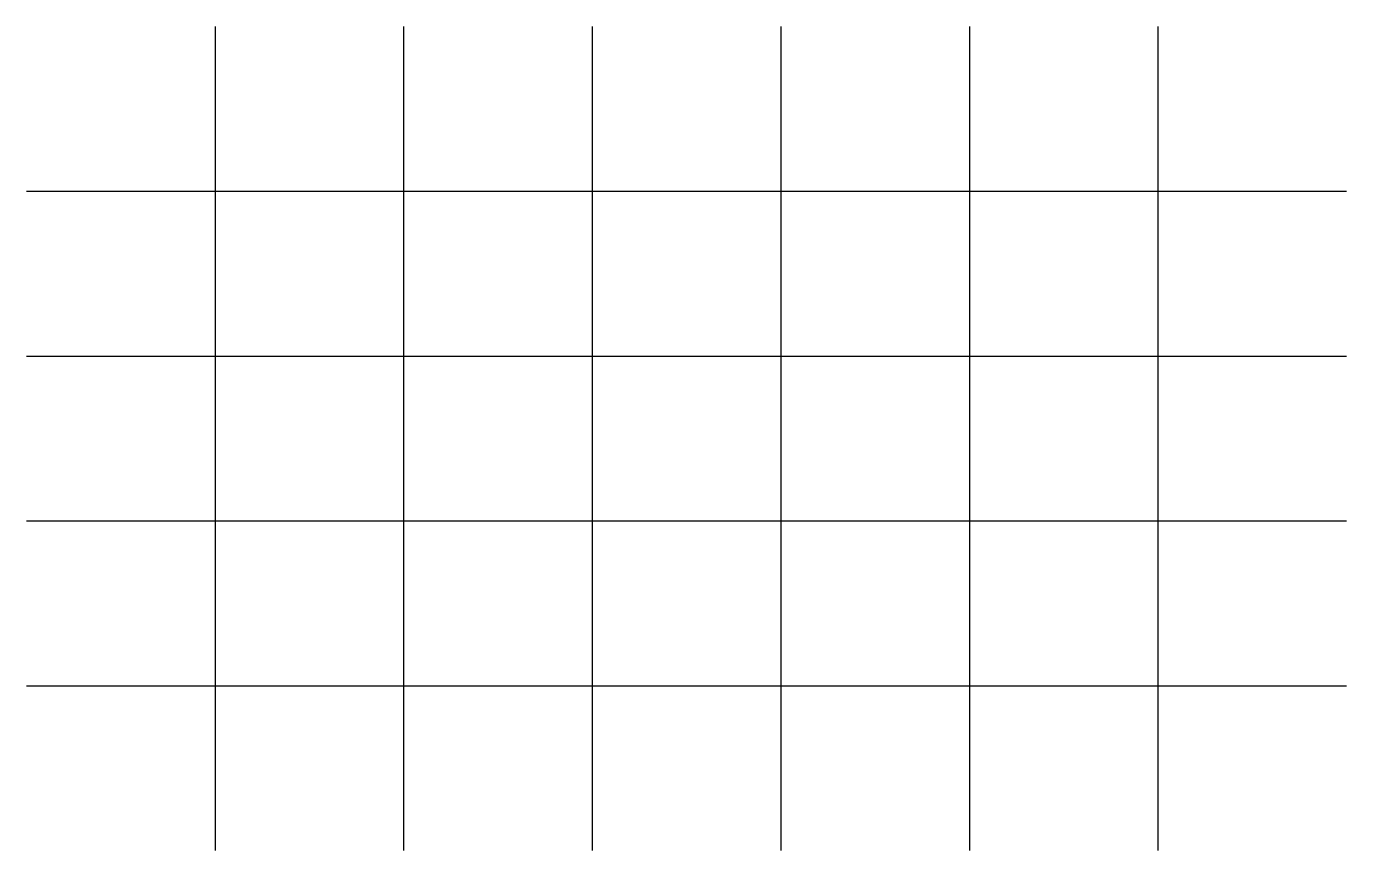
# Model space of a CAD drawing. Header units: millimetres. Extents: x 10 to 801, y 70 to 564.
import ezdxf

# ---------------------------------------------------------------- set-up
doc = ezdxf.new("R2010")
doc.units = ezdxf.units.MM
doc.header["$LTSCALE"] = 0.5
doc.layers.add('BORDER', color=7, linetype='Continuous')

msp = doc.modelspace()

# ---------------------------------------------------------------- linework, layer by layer
at = {"layer": 'BORDER', "color": 1, "linetype": 'Continuous'}
for p, q in [((123, 564), (123, 70)), ((236, 564), (236, 70)), ((349, 564), (349, 70)), ((462, 564), (462, 70)), ((575, 564), (575, 70)), ((688, 564), (688, 70)), ((10, 465.2), (801, 465.2)), ((10, 366.4), (801, 366.4)), ((10, 267.6), (801, 267.6)), ((10, 168.8), (801, 168.8))]:
    msp.add_line(p, q, dxfattribs=at)

doc.saveas('drawing.dxf')
